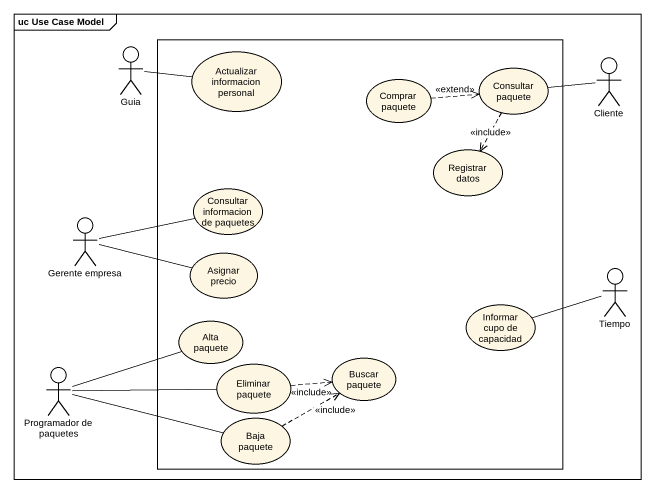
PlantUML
@startuml
mainframe uc Use Case Model
rectangle " " as rectangle1 {
  usecase "Actualizar informacion personal" as Actualizar_informacion
  usecase "Comprar paquete" as Comprar_paquete
  usecase "Consultar paquete" as Consultar_paquete
  usecase "Registrar datos" as Registrar_datos
  usecase "Consultar informacion de paquetes" as Consultar_informacion_de
  usecase "Asignar precio" as Asignar_precio
  usecase "Informar cupo de capacidad" as Informar_cupo_de_capacidad
  usecase "Alta paquete" as Alta_paquete
  usecase "Eliminar paquete" as Eliminar_paquete
  usecase "Buscar paquete" as Buscar_paquete
  usecase "Baja paquete" as Baja_paquete
}
actor Guia
actor Cliente
actor "Gerente empresa" as Gerente_empresa
actor Tiempo
actor "Programador de paquetes" as Programador_de_paquetes
Guia -right- Actualizar_informacion
Comprar_paquete .right.> Consultar_paquete : <<extend>>
Consultar_paquete ..> Registrar_datos : <<include>>
Cliente -left- Consultar_paquete
Gerente_empresa -right- Consultar_informacion_de
Gerente_empresa -right- Asignar_precio
Tiempo -left- Informar_cupo_de_capacidad
Programador_de_paquetes -right- Alta_paquete
Programador_de_paquetes -right- Eliminar_paquete
Programador_de_paquetes -right- Baja_paquete
Eliminar_paquete .right.> Buscar_paquete : <<include>>
Baja_paquete .right.> Buscar_paquete : <<include>>
@enduml
